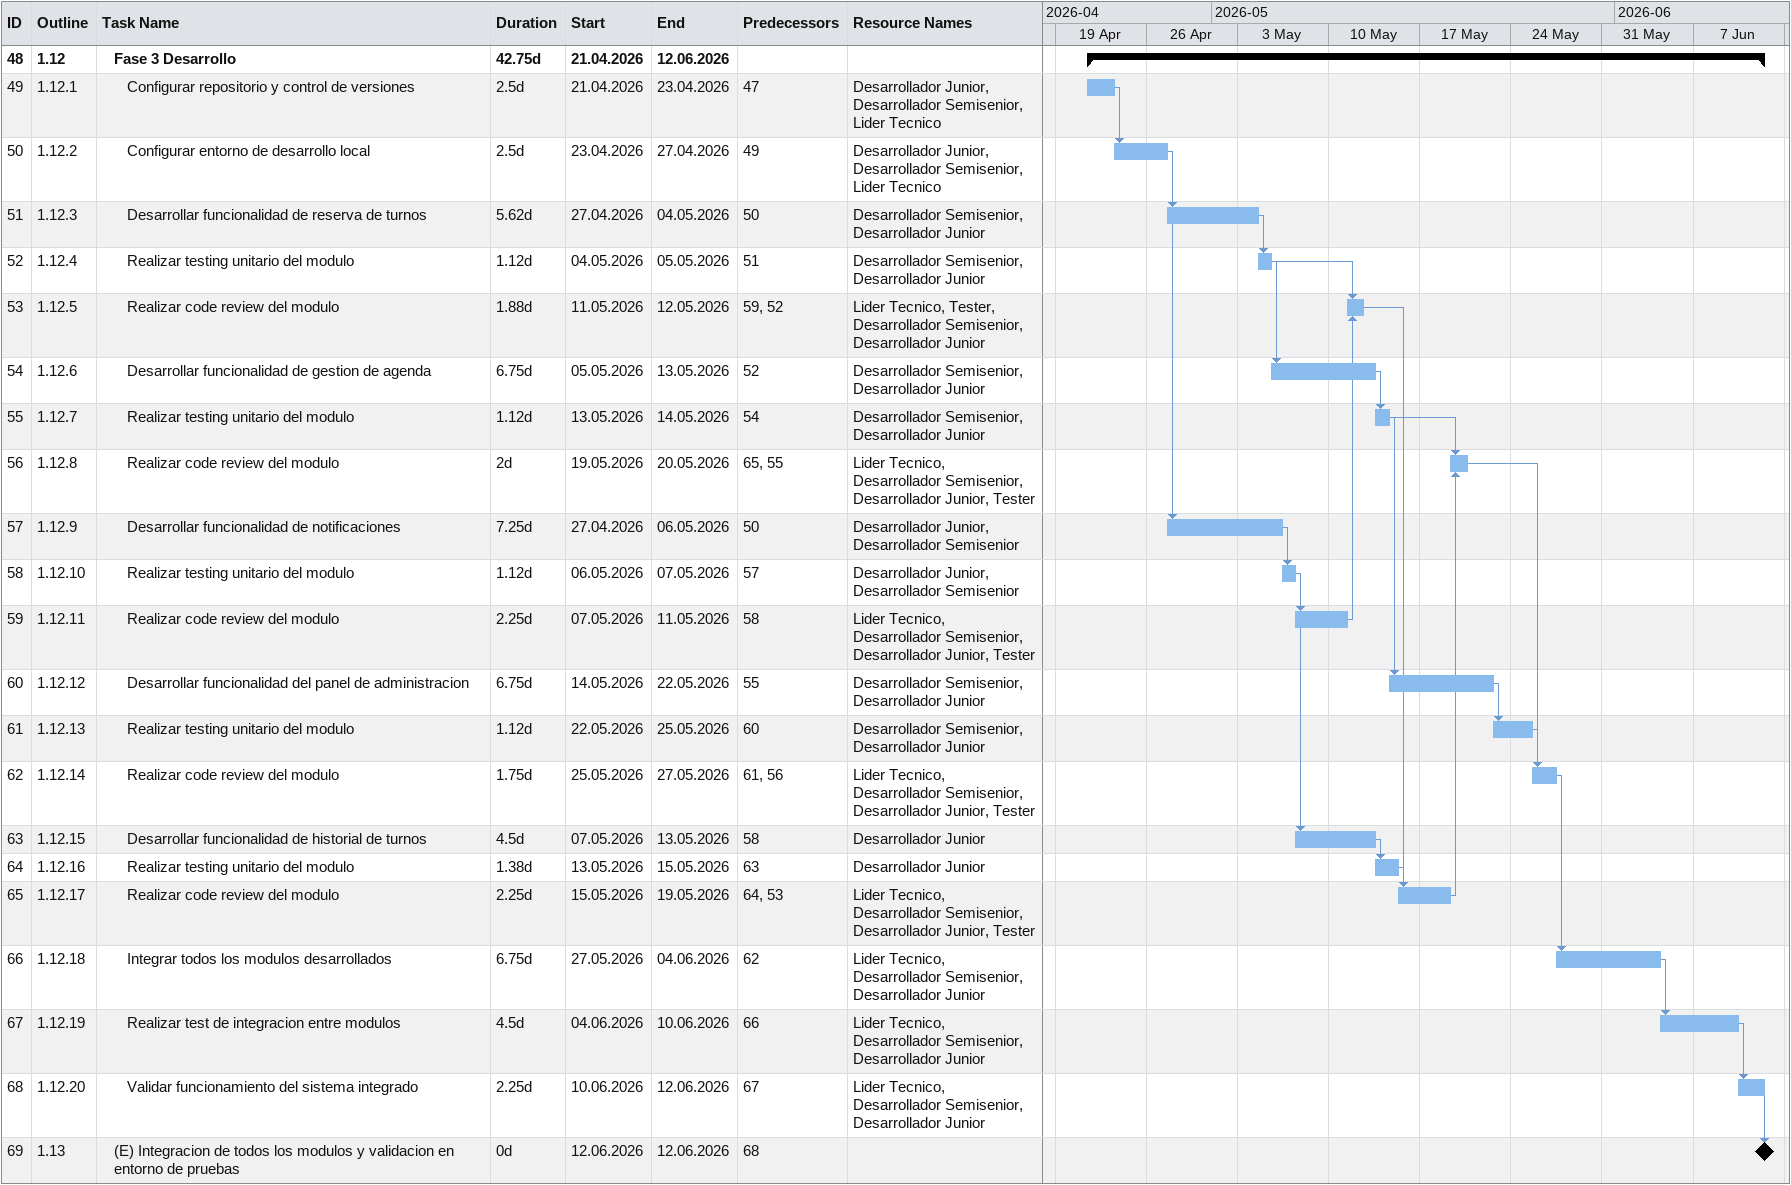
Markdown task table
| ID | WBS | Task | Duration | Start | Finish | Predecessors | Resources |
|---|---|---|---|---|---|---|---|
| 48 | 1.12 | **Fase 3 Desarrollo** | 42.75d | 2026-04-21 | 2026-06-12 |  |  |
| 49 | 1.12.1 | Configurar repositorio y control de versiones | 2.5d | 2026-04-21 | 2026-04-23 | 47 | Desarrollador Junior, Desarrollador Semisenior, Lider Tecnico |
| 50 | 1.12.2 | Configurar entorno de desarrollo local | 2.5d | 2026-04-23 | 2026-04-27 | 49 | Desarrollador Junior, Desarrollador Semisenior, Lider Tecnico |
| 51 | 1.12.3 | Desarrollar funcionalidad de reserva de turnos | 5.62d | 2026-04-27 | 2026-05-04 | 50 | Desarrollador Semisenior, Desarrollador Junior |
| 52 | 1.12.4 | Realizar testing unitario del modulo | 1.12d | 2026-05-04 | 2026-05-05 | 51 | Desarrollador Semisenior, Desarrollador Junior |
| 53 | 1.12.5 | Realizar code review del modulo | 1.88d | 2026-05-11 | 2026-05-12 | 59, 52 | Lider Tecnico, Tester, Desarrollador Semisenior, Desarrollador Junior |
| 54 | 1.12.6 | Desarrollar funcionalidad de gestion de agenda | 6.75d | 2026-05-05 | 2026-05-13 | 52 | Desarrollador Semisenior, Desarrollador Junior |
| 55 | 1.12.7 | Realizar testing unitario del modulo | 1.12d | 2026-05-13 | 2026-05-14 | 54 | Desarrollador Semisenior, Desarrollador Junior |
| 56 | 1.12.8 | Realizar code review del modulo | 2d | 2026-05-19 | 2026-05-20 | 65, 55 | Lider Tecnico, Desarrollador Semisenior, Desarrollador Junior, Tester |
| 57 | 1.12.9 | Desarrollar funcionalidad de notificaciones | 7.25d | 2026-04-27 | 2026-05-06 | 50 | Desarrollador Junior, Desarrollador Semisenior |
| 58 | 1.12.10 | Realizar testing unitario del modulo | 1.12d | 2026-05-06 | 2026-05-07 | 57 | Desarrollador Junior, Desarrollador Semisenior |
| 59 | 1.12.11 | Realizar code review del modulo | 2.25d | 2026-05-07 | 2026-05-11 | 58 | Lider Tecnico, Desarrollador Semisenior, Desarrollador Junior, Tester |
| 60 | 1.12.12 | Desarrollar funcionalidad del panel de administracion | 6.75d | 2026-05-14 | 2026-05-22 | 55 | Desarrollador Semisenior, Desarrollador Junior |
| 61 | 1.12.13 | Realizar testing unitario del modulo | 1.12d | 2026-05-22 | 2026-05-25 | 60 | Desarrollador Semisenior, Desarrollador Junior |
| 62 | 1.12.14 | Realizar code review del modulo | 1.75d | 2026-05-25 | 2026-05-27 | 61, 56 | Lider Tecnico, Desarrollador Semisenior, Desarrollador Junior, Tester |
| 63 | 1.12.15 | Desarrollar funcionalidad de historial de turnos | 4.5d | 2026-05-07 | 2026-05-13 | 58 | Desarrollador Junior |
| 64 | 1.12.16 | Realizar testing unitario del modulo | 1.38d | 2026-05-13 | 2026-05-15 | 63 | Desarrollador Junior |
| 65 | 1.12.17 | Realizar code review del modulo | 2.25d | 2026-05-15 | 2026-05-19 | 64, 53 | Lider Tecnico, Desarrollador Semisenior, Desarrollador Junior, Tester |
| 66 | 1.12.18 | Integrar todos los modulos desarrollados | 6.75d | 2026-05-27 | 2026-06-04 | 62 | Lider Tecnico, Desarrollador Semisenior, Desarrollador Junior |
| 67 | 1.12.19 | Realizar test de integracion entre modulos | 4.5d | 2026-06-04 | 2026-06-10 | 66 | Lider Tecnico, Desarrollador Semisenior, Desarrollador Junior |
| 68 | 1.12.20 | Validar funcionamiento del sistema integrado | 2.25d | 2026-06-10 | 2026-06-12 | 67 | Lider Tecnico, Desarrollador Semisenior, Desarrollador Junior |
| 69 | 1.13 | (E) Integracion de todos los modulos y validacion en entorno de pruebas | 0d | 2026-06-12 | 2026-06-12 | 68 |  |
